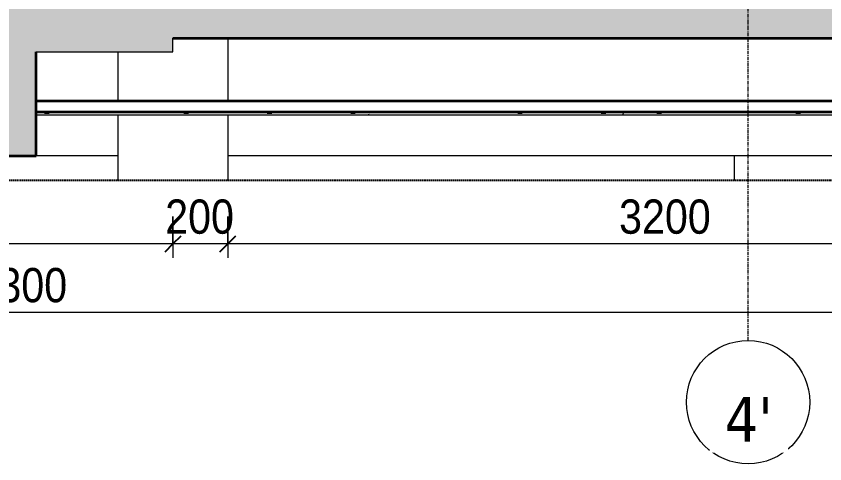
# Model space of a CAD drawing. Header units: millimetres. Extents: x 41758 to 237109, y 3795 to 78637.
# Drawn here: x 128423 to 131376, y 3827 to 5460 of the extents above; entities that cross this region are included whole.
import ezdxf

# ---------------------------------------------------------------- set-up
doc = ezdxf.new("R2010")
doc.units = ezdxf.units.MM
doc.linetypes.add('Grid Line', pattern=[22.225, 12.7, -3.175, 3.175, -3.175])
doc.linetypes.add('Hidden', pattern=[7.14375, 4.7625, -2.38125])
for name, color, linetype, lineweight in [('0-5', 130, 'Continuous', 5), ('A-ANNO-DIMS', 211, 'Continuous', 9), ('A-ANNO-DIMS-50', 211, 'Continuous', 9), ('A-CLNG-1', 250, 'Continuous', 35), ('A-CLNG-FNSH-1', 7, 'Continuous', 18), ('A-CLNG-PATT-3', 13, 'Continuous', 18), ('A-DETL-GENF', 92, 'Continuous', 18), ('A-DETL-GENF-4', 9, 'Continuous', 18), ('A-DETL-GENF-5', 92, 'Hidden', 25), ('A-DETL-MEDM', 33, 'Continuous', 35), ('A-DETL-THIN', 151, 'Continuous', 18), ('A-WALL', 113, 'Continuous', 18), ('S-BEAM-2', 7, 'Continuous', 18), ('S-COLS-6', 7, 'Continuous', 18), ('S-GRID-1', 1, 'Grid Line', 9), ('S-GRID-IDEN', 1, 'Continuous', 9)]:
    doc.layers.add(name, color=color, linetype=linetype, lineweight=lineweight)
doc.styles.add('Tahoma_B', font='tahomabd.ttf', dxfattribs={"height": 162.5})
doc.styles.add('UTM Avo', font='', dxfattribs={"width": 0.9, "height": 125})
doc.styles.get('UTM Avo').set_extended_font_data('UTM Avo')
doc.dimstyles.new('1_Dim_chi_tiet_2_5', dxfattribs={"dimscale": 304.8, "dimtxt": 124.912619, "dimasz": 0.19685, "dimexe": 0.164042, "dimexo": 0.0625, "dimgap": 0.016404, "dimtad": 1, "dimdec": 0, "dimrnd": 5, "dimzin": 0, "dimdsep": 46, "dimtxsty": 'UTM Avo', "dimblk1": 'OBLIQUE', "dimblk2": 'OBLIQUE', "dimsah": 1, "dimcen": 0.09, "dimdle": 0.164042, "dimazin": 0, "dimtfac": 1, "dimtdec": 4, "dimtix": 1, "dimtmove": 0, "dimatfit": 3, "dimfxl": 0.328084, "dimfxlon": 1, "dimtvp": 1, "dimtolj": 1, "dimtzin": 0, "dimarcsym": 2})

# ---------------------------------------------------------------- blocks, each defined once
blk = doc.blocks.new('NCV_TKTC_KET CAU_rvt-7-TKCS_CĂN HỘ LOẠI 6 - MẶT CẮT 6')
at = {"layer": 'S-BEAM-2'}
for p, q in [((-48252.6, 4950), (-48552.6, 4950)), ((-44802.6, 4950), (-47852.6, 4950))]:
    blk.add_line(p, q, dxfattribs=at)
at = {"layer": 'S-COLS-6'}
for p, q in [((-47852.6, 5380), (-47852.6, 5150)), ((-48252.6, 5150), (-48252.6, 5330)), ((-48252.6, 4860), (-48252.6, 5100)), ((-47852.6, 5100), (-47852.6, 4860))]:
    blk.add_line(p, q, dxfattribs=at)
blk = doc.blocks.new('BORDER VIEW - BORDER VIEW-2597932-TKCS_CĂN HỘ LOẠI 6 - MẶT CẮT 6')
at = {"layer": 'A-DETL-GENF-5'}
blk.add_line((-44268.9, 4860), (-53303.6, 4860), dxfattribs=at)
blk = doc.blocks.new('Grid - M_Grid Head - Circle-353313-TKCS_CĂN HỘ LOẠI 6 - MẶT CẮT 6')
at = {"layer": 'S-GRID-IDEN'}
blk.add_circle((-44452.6, 4051.9), 225, dxfattribs=at)
blk = doc.blocks.new('DIMBLOCK135-TKCS_CĂN HỘ LOẠI 6 - MẶT CẮT 6')
at = {"layer": 'A-ANNO-DIMS-50'}
for p, q in [((129196, 4729), (129196, 4579)), ((129196, 4629), (129196, 4729)), ((132396, 4729), (132396, 4579)), ((132396, 4629), (132396, 4729)), ((132396, 4629), (129196, 4629))]:
    blk.add_line(p, q, dxfattribs=at)
at = {"layer": 'A-ANNO-DIMS-50', "lineweight": 25}
for p, q in [((129196, 4629), (129226, 4659)), ((132396, 4629), (132426, 4659)), ((129196, 4629), (129166, 4599)), ((132396, 4629), (132366, 4599))]:
    blk.add_line(p, q, dxfattribs=at)
at = {"layer": 'A-ANNO-DIMS-50', "color": 0, "insert": (130624.8, 4791.4), "char_height": 125, "width": 410.824, "attachment_point": 1, "line_spacing_factor": 1.110334, "style": 'UTM Avo'}
blk.add_mtext('3200', dxfattribs=at)
blk = doc.blocks.new('_Oblique')
at = {"color": 0, "linetype": 'ByBlock', "lineweight": -2}
blk.add_line((-0.5, -0.5), (0.5, 0.5), dxfattribs=at)
blk = doc.blocks.new('DIMBLOCK136-TKCS_CĂN HỘ LOẠI 6 - MẶT CẮT 6')
at = {"layer": 'A-ANNO-DIMS-50'}
for p, q in [((128996, 4729), (128996, 4579)), ((128996, 4629), (128996, 4729)), ((129196, 4729), (129196, 4579)), ((129196, 4629), (129196, 4729)), ((129196, 4629), (128996, 4629))]:
    blk.add_line(p, q, dxfattribs=at)
at = {"layer": 'A-ANNO-DIMS-50', "lineweight": 25}
for p, q in [((128996, 4629), (129026, 4659)), ((129196, 4629), (129226, 4659)), ((128996, 4629), (128966, 4599)), ((129196, 4629), (129166, 4599))]:
    blk.add_line(p, q, dxfattribs=at)
at = {"layer": 'A-ANNO-DIMS-50', "color": 0, "insert": (128967.6, 4791.4), "char_height": 125, "width": 308.118, "attachment_point": 1, "line_spacing_factor": 1.110334, "style": 'UTM Avo'}
blk.add_mtext('200', dxfattribs=at)
blk = doc.blocks.new('DIMBLOCK137-TKCS_CĂN HỘ LOẠI 6 - MẶT CẮT 6')
at = {"layer": 'A-ANNO-DIMS-50'}
for p, q in [((128996, 4729), (128996, 4579)), ((128996, 4629), (128996, 4729)), ((124296, 4529), (124296, 4679)), ((128996, 4629), (124246, 4629)), ((124296, 4629), (124296, 4529))]:
    blk.add_line(p, q, dxfattribs=at)
at = {"layer": 'A-ANNO-DIMS-50', "lineweight": 25}
for p, q in [((124296, 4629), (124326, 4659)), ((128996, 4629), (129026, 4659)), ((124296, 4629), (124266, 4599)), ((128996, 4629), (128966, 4599))]:
    blk.add_line(p, q, dxfattribs=at)
at = {"layer": 'A-ANNO-DIMS-50', "color": 0, "insert": (126474.8, 4791.4), "char_height": 125, "width": 410.824, "attachment_point": 1, "line_spacing_factor": 1.110334, "style": 'UTM Avo'}
blk.add_mtext('4700', dxfattribs=at)
blk = doc.blocks.new('DIMBLOCK138-TKCS_CĂN HỘ LOẠI 6 - MẶT CẮT 6')
at = {"layer": 'A-ANNO-DIMS-50'}
for p, q in [((124296, 4279), (124296, 4429)), ((132596, 4279), (132596, 4429)), ((132646, 4379), (124246, 4379)), ((124296, 4379), (124296, 4279)), ((132596, 4379), (132596, 4279))]:
    blk.add_line(p, q, dxfattribs=at)
at = {"layer": 'A-ANNO-DIMS-50', "lineweight": 25}
for p, q in [((124296, 4379), (124326, 4409)), ((132596, 4379), (132626, 4409)), ((124296, 4379), (124266, 4349)), ((132596, 4379), (132566, 4349))]:
    blk.add_line(p, q, dxfattribs=at)
at = {"layer": 'A-ANNO-DIMS-50', "color": 0, "insert": (128274.8, 4541.4), "char_height": 125, "width": 410.824, "attachment_point": 1, "line_spacing_factor": 1.110334, "style": 'UTM Avo'}
blk.add_mtext('8300', dxfattribs=at)

msp = doc.modelspace()

# ---------------------------------------------------------------- hatches: boundary and pattern name
at = {"layer": 'A-CLNG-PATT-3'}
h = msp.add_hatch(dxfattribs=at)
h.set_pattern_fill('FP_37', color=256, style=0, pattern_type=2)
h.set_pattern_definition([(0, (129644.69, 15875), (406.4, 101.6), [16.764, -288.036, 16.764, -288.036, -1625.6]), (0, (129644.69, 15875), (406.4, 101.6), [-609.6, 16.764, -592.836, 16.764, -288.036, -711.2]), (0, (129644.69, 15875), (406.4, 101.6), [-1524, 16.764, -186.436, 16.764, -491.236]), (120, (129797.09, 15925.8), (-291.1882, 301.1527), [16.764, -288.036, 16.764, -288.036, -1625.6]), (120, (129797.09, 15925.8), (-291.1882, 301.1527), [-609.6, 16.764, -592.836, 16.764, -288.036, -711.2]), (120, (129797.09, 15925.8), (-291.1882, 301.1527), [-1524, 16.764, -186.436, 16.764, -491.236]), (240, (129847.89, 16129), (-115.2118, -402.7527), [16.764, -288.036, 16.764, -288.036, -1625.6]), (240, (129847.89, 16129), (-115.2118, -402.7527), [-609.6, 16.764, -592.836, 16.764, -288.036, -711.2]), (240, (129847.89, 16129), (-115.2118, -402.7527), [-1524, 16.764, -186.436, 16.764, -491.236])])
h.paths.add_polyline_path([(132295.9, 5100), (132295.9, 5110), (128496, 5110), (128496, 5100), (132246, 5100)])
h.paths.add_polyline_path([(124396, 5100), (128195.9, 5100), (128195.9, 5110), (124396, 5110)])
at = {"layer": 'A-DETL-GENF-4'}
h = msp.add_hatch(dxfattribs=at)
h.set_pattern_fill('FP_35', color=256, style=0, pattern_type=2)
h.set_pattern_definition([(50, (129644.7, 15875), (364.368, -31.878), [38.1, -419.1]), (355, (129644.7, 15875), (-70.486, 382.113), [30.48, -335.28]), (100.451, (129675.05, 15872.34), (293.885, 350.233), [32.38, -356.18]), (46.184, (129644.7, 15976.6), (542.158, -84.086), [57.15, -628.65]), (96.636, (129689.87, 15969.6), (474.805, 494.855), [48.57, -534.27]), (351.184, (129644.7, 15976.6), (474.81, 494.85), [45.72, -502.92]), (21, (129695.5, 15951.2), (303.2285, -204.5305), [38.1, -419.1]), (326, (129695.5, 15951.2), (123.604, 368.376), [30.48, -335.28]), (71.451, (129720.76, 15934.16), (426.834, 163.843), [32.38, -356.18]), (37.5, (129644.69, 15875), (6.1766, 169.1102), [3.353, -327.863, 3.353, -337.007, -336.55]), (37.5, (129644.69, 15875), (6.1766, 169.1102), [-671.576, 3.353, -333.197]), (7.5, (129644.69, 15875), (133.639, 200.3615), [3.353, -190.703, 3.353, -320.243, -128.27]), (7.5, (129644.69, 15875), (133.639, 200.3615), [-517.652, 3.353, -124.917]), (327.5, (129531.4, 15875), (271.1818, -11.4584), [3.353, -123.647, 3.353, -392.887, -525.78]), (327.5, (129531.4, 15875), (271.1818, -11.4584), [-523.24, 3.353, -522.427]), (317.5, (129480.6, 15875), (296.2585, 50.853), [3.353, -161.747, 3.353, -259.791, -373.38]), (317.5, (129480.6, 15875), (296.2585, 50.853), [-428.244, 3.353, -370.027]), (45, (129644.69, 15875), (-125.7236, 125.7236), []), (45, (129644.69, 16065.5), (-125.7236, 125.7236), [])])
h.paths.add_polyline_path([(124121, 4900), (124321, 4900), (124321, 5330), (128196, 5330), (128196, 4950), (128496, 4950), (128496, 5330), (128996, 5330), (128996, 5380), (132295.9, 5380), (132295.9, 4950), (132595.9, 4950), (132596, 5360), (132929.7, 5360), (132929.7, 5550), (132295.9, 5550), (132295.9, 5500), (129196, 5500), (129196, 5550), (128996, 5550), (128996, 5500), (123594.9, 5500), (123594.9, 5330), (123996, 5330), (123996, 4900), (124096, 4900)])

# ---------------------------------------------------------------- linework, layer by layer
at = {"layer": 'A-CLNG-1'}
for p, q in [((132295.9, 5150), (128496, 5150)), ((132295.9, 5110), (128496, 5110))]:
    msp.add_line(p, q, dxfattribs=at)
at = {"layer": 'A-CLNG-FNSH-1'}
msp.add_line((128496, 5100), (132295.9, 5100), dxfattribs=at)
at = {"layer": 'A-DETL-MEDM'}
for p, q in [((128996, 5380), (132295.9, 5380)), ((128496, 4950), (128496, 5330)), ((128196, 4950), (128496, 4950))]:
    msp.add_line(p, q, dxfattribs=at)
at = {"layer": 'A-DETL-THIN'}
for p, q in [((128996, 5330), (128996, 5380)), ((128496, 5330), (128996, 5330))]:
    msp.add_line(p, q, dxfattribs=at)
at = {"layer": 'A-WALL'}
msp.add_line((131046, 4860), (131046, 4950), dxfattribs=at)
at = {"layer": 'S-GRID-1'}
msp.add_line((131096, 4276.9), (131096, 5526.9), dxfattribs=at)

# ---------------------------------------------------------------- block references
at = {"layer": '0-5'}
msp.add_blockref('NCV_TKTC_KET CAU_rvt-7-TKCS_CĂN HỘ LOẠI 6 - MẶT CẮT 6', (177048.5, 0), dxfattribs=at)
at = {"layer": 'A-DETL-GENF'}
msp.add_blockref('BORDER VIEW - BORDER VIEW-2597932-TKCS_CĂN HỘ LOẠI 6 - MẶT CẮT 6', (177048.5, 0), dxfattribs=at)
at = {"layer": 'S-GRID-IDEN'}
msp.add_blockref('Grid - M_Grid Head - Circle-353313-TKCS_CĂN HỘ LOẠI 6 - MẶT CẮT 6', (175548.5, 0), dxfattribs=at)

# ---------------------------------------------------------------- dimensions: what is measured, and where the dimension line sits
at = {"layer": 'A-ANNO-DIMS'}
for base, p1, p2, override, picture, middle in [((124296, 4629), (128996, 4729), (124296, 4529), {"dimpost": '<>', "dimfxl": 4704.253395}, 'DIMBLOCK137-TKCS_CĂN HỘ LOẠI 6 - MẶT CẮT 6', (126646, 4698.7)), ((128996, 4629), (129196, 4729), (128996, 4729), {"dimpost": '<>', "dimfxl": 200}, 'DIMBLOCK136-TKCS_CĂN HỘ LOẠI 6 - MẶT CẮT 6', (129096, 4698.7)), ((129196, 4629), (132396, 4729), (129196, 4729), {"dimpost": '<>', "dimfxl": 3200}, 'DIMBLOCK135-TKCS_CĂN HỘ LOẠI 6 - MẶT CẮT 6', (130796, 4698.7)), ((124296, 4379), (132596, 4279), (124296, 4279), {"dimpost": '<>', "dimfxl": 8300}, 'DIMBLOCK138-TKCS_CĂN HỘ LOẠI 6 - MẶT CẮT 6', (128446, 4448.7))]:
    dim = msp.add_linear_dim(base=base, p1=p1, p2=p2, dimstyle='1_Dim_chi_tiet_2_5', override=override, dxfattribs=at)
    dim.commit()
    dim.dimension.update_dxf_attribs({"geometry": picture, "text_midpoint": middle})

# ---------------------------------------------------------------- next in the draw order: texts
at = {"layer": 'S-GRID-IDEN', "insert": (131098.3, 3989.5), "char_height": 162.5, "width": 205, "attachment_point": 5, "line_spacing_factor": 0.996129, "style": 'Tahoma_B', "bg_fill": 3, "box_fill_scale": 1.25, "bg_fill_color": 256, "bg_fill_true_color": 13158600, "bg_fill_transparency": 0}
msp.add_mtext("\\pt634.99962,1269.99925,1905.0005,2540.00013,3174.99975,3809.99937,4445.00062,5080.00025,5714.99987,6349.9995,6985.00075,7620.00037,8255,8889.99962,9524.99925,10160.0005,10795.00013,11429.99975,12064.99938,12700.00063,13335.00025,13969.99988,14604.9995,15240.00075,15875.00038,16510,17144.99963,17779.99925,18415.0005,19050.00013,19684.99975,20319.99938;4'", dxfattribs=at)

doc.saveas('drawing.dxf')
